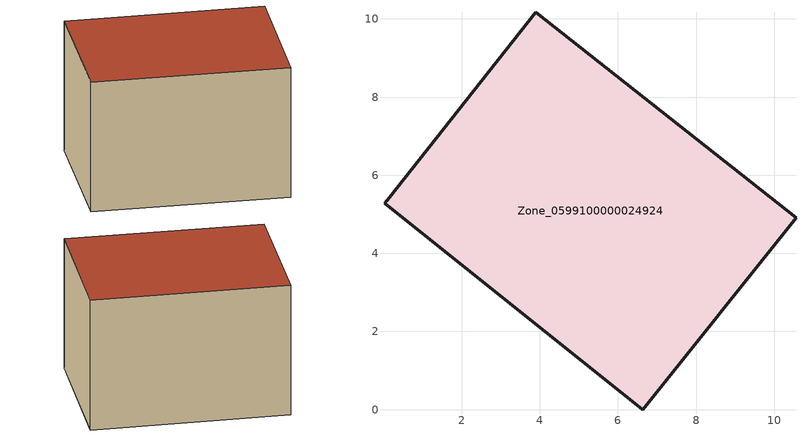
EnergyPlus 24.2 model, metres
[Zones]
Zone_0599100000024924
 floor ground (C_G): 0.15,5.43 3.9,10.17 10.56,4.91 6.64,0 0.03,5.28 z0.46
 wall outside (C_F): 6.64,0 10.56,4.91 3.9,10.17 0.15,5.43 0.03,5.28 6.64,0 z0.46:6.4
 roof outside (C_R): 3.9,10.17 0.15,5.43 0.03,5.28 6.64,0 10.56,4.91 z6.4
[BUILDING]
Pand.0599100000024924: North Axis=0; Terrain=City; Loads Convergence Tolerance Value=0.04; Temperature Convergence Tolerance Value=0.4; Solar Distribution=FullExterior; Maximum Number of Warmup Days=25; Minimum Number of Warmup Days=1
[Site:Location]
Rotterdam.The.Hague.AP_ZH_NLD Design_Conditions: Latitude=51.96; Longitude=4.45; Time Zone=1; Elevation=-4.5
[SITE:GROUNDTEMPERATURE:BUILDINGSURFACE]
18, 18, 18, 18, 18, 18, 18, 18, 18, 18, 18, 18
[MATERIAL] Thermal Absorptance=0.9; Solar Absorptance=0.7; Visible Absorptance=0.7
Name | Roughness | Thickness | Conductivity | Density | Specific Heat
G.TC.1946-1964 | MediumSmooth | 0.15 | 1 | 540 | 1210
F.TC.1946-1964 | Rough | 0.3 | 0.857143 | 1920 | 840
R.TC.1946-1964 | MediumRough | 0.2 | 0.235294 | 1500 | 1000
[CONSTRUCTION]
C_G: G.TC.1946-1964
C_F: F.TC.1946-1964
C_R: R.TC.1946-1964
[ZONE]
Zone_0599100000024924: Type=1; Multiplier=1; Ceiling Height=Autocalculate; Volume=Autocalculate; Floor Area=autocalculate; Part of Total Floor Area=Yes
[ZONEINFILTRATION:DESIGNFLOWRATE]
Infil_Zone_0599100000024924: Zone or ZoneList or Space or SpaceList=Zone_0599100000024924; Schedule=AlwaysOn; Design Flow Rate Calculation Method=Flow/Area; Flow Rate per Floor Area=0.003; Constant Term Coefficient=1; Temperature Term Coefficient=0; Velocity Term Coefficient=0; Velocity Squared Term Coefficient=0
[HVACTEMPLATE:ZONE:IDEALLOADSAIRSYSTEM]
Zone_0599100000024924: Maximum Heating Supply Air Temperature=50; Minimum Cooling Supply Air Temperature=13; Maximum Heating Supply Air Humidity Ratio=0.0156; Minimum Cooling Supply Air Humidity Ratio=0.0077; Heating Limit=NoLimit; Cooling Limit=NoLimit; Dehumidification Control Type=ConstantSensibleHeatRatio; Cooling Sensible Heat Ratio=0.7; Dehumidification Setpoint=60; Humidification Control Type=None; Humidification Setpoint=30; Outdoor Air Method=None; Outdoor Air Flow Rate per Person=0.00944; Outdoor Air Flow Rate per Zone Floor Area=0; Outdoor Air Flow Rate per Zone=0; Demand Controlled Ventilation Type=None; Outdoor Air Economizer Type=NoEconomizer; Heat Recovery Type=None; Sensible Heat Recovery Effectiveness=0.7; Latent Heat Recovery Effectiveness=0.65
[ZONECONTROL:THERMOSTAT]
ThermostatControl_Zone_0599100000024924: Zone or ZoneList=Zone_0599100000024924; Control Type Schedule=DualSetpointControlType; Control 1=Thermostat_Zone_0599100000024924; Temperature Difference Between Cutout And Setpoint=0
[THERMOSTATSETPOINT:DUALSETPOINT]
Thermostat_Zone_0599100000024924: Heating Setpoint Temperature Schedule=HeatingSetpoint_Zone_0599100000024924; Cooling Setpoint Temperature Schedule=CoolingSetpoint_Zone_0599100000024924
[SCHEDULE:COMPACT]
HeatingSetpoint_Zone_0599100000024924: Through: 12/31, For: AllDays, Until: 24:00, 21
CoolingSetpoint_Zone_0599100000024924: Through: 12/31, For: AllDays, Until: 24:00, 24
DualSetpointControlType: Through: 12/31, For: AllDays, Until: 24:00, 4
AlwaysOn: Through: 12/31, For: AllDays, Until: 24:00, 1
